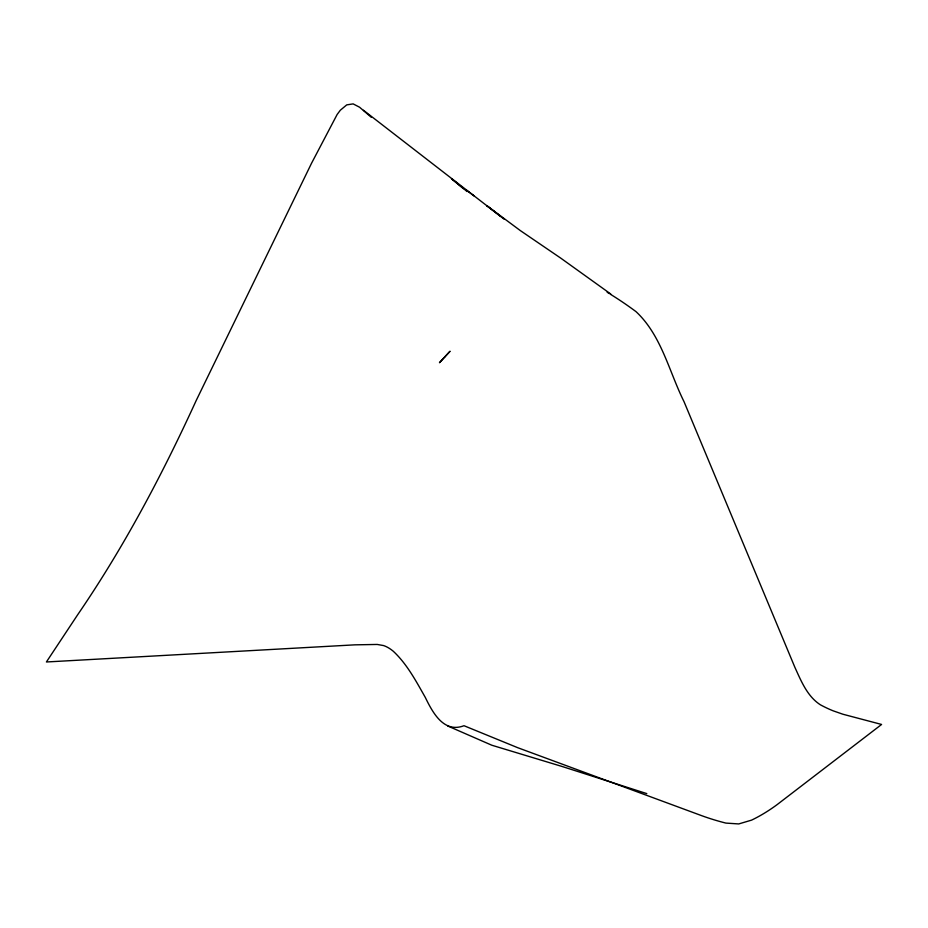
<?xml version="1.0" encoding="UTF-8"?>
<svg xmlns="http://www.w3.org/2000/svg" width="928" height="928" viewBox="0 0 928 928"><rect width="100%" height="100%" fill="white"/><g stroke="black" fill="none" stroke-linecap="round" stroke-linejoin="round"><path stroke-width="1.39" d="M371.27 117.276L359.565 107.219L353.15 103.89L346.747 104.876L340.344 110.2L337.142 114.48L311.518 163.293L196.214 400.49C162.203 474.823 123.934 547.195 77.708 614.696L46.4 661.977L354.821 644.844L377.244 644.45L383.647 645.586A32.225 18.606 60 0 1 393.263 651.236C407.079 664.1 416.046 681.175 425.291 697.404C432.552 712.275 443.642 733.503 464 725.719L517.731 747.701L700.292 815.155A692.764 399.968 -60 0 0 725.905 823.09L738.723 823.936L751.541 820.143A161.948 93.496 -60 0 0 777.165 804.588L881.6 724.455L842.891 714.224L833.274 710.871A153.41 88.578 60 0 1 820.468 704.851C807.244 696.406 801.108 680.92 794.844 667.232L684.029 401.673C668.995 371.444 661.444 335.298 635.982 311.611A336.04 194.022 60 0 0 610.357 294.222M646.804 793.614L562.287 766.54L491.828 745.23L447.702 725.974M607.156 292.25L609.29 293.561M610.752 294.014L560.698 258.1L520.341 230.596L486.701 205.587L504.24 219.252M363.463 110.258L500.726 216.479M465.879 189.741L473.895 195.773L472.294 194.567M467.12 191.586L451.472 178.675L463.432 188.628M445.069 356.619L439.466 362.709L450.068 351.236L445.069 356.619"/></g></svg>
